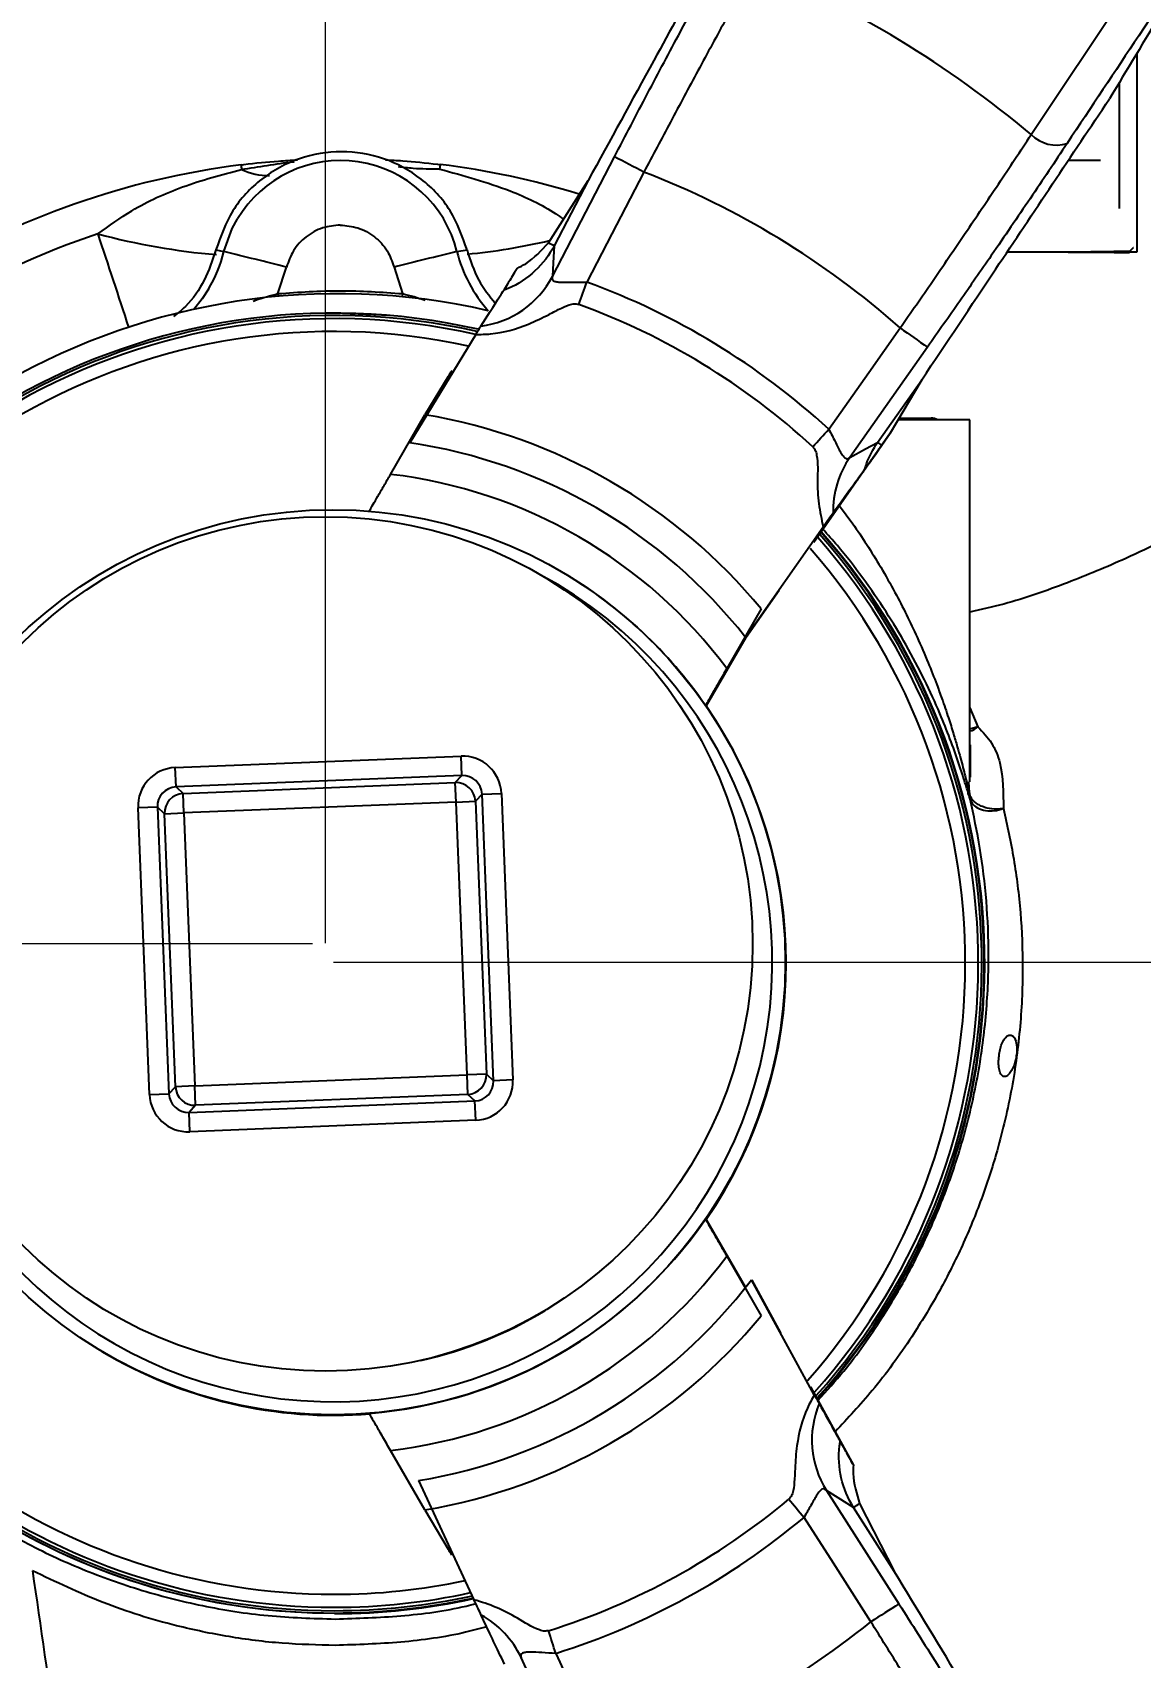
# Model space of a CAD drawing. Header units: millimetres. Extents: x 2312 to 3992, y 755 to 1943.
# Drawn here: x 2879 to 2964.6, y 1060.3 to 1185.8 of the extents above; entities that cross this region are included whole.
import ezdxf

# ---------------------------------------------------------------- set-up
doc = ezdxf.new("R2010")
doc.units = ezdxf.units.MM
doc.layers.add('AM_5', color=3, linetype='Continuous', lineweight=25)
doc.layers.add('标注', color=3, linetype='Continuous', lineweight=13)
doc.styles.add('SLDTEXTSTYLE1', font='txt.shx', dxfattribs={"width": 0.7, "bigfont": 'gbcbig.shx'})
doc.styles.get("Standard").update_dxf_attribs({"font": 'arial.ttf'})
doc.dimstyles.new('AM_ISO', dxfattribs={"dimtxt": 3.5, "dimasz": 3.5, "dimexe": 1, "dimexo": 1, "dimgap": 1.5, "dimtad": 1, "dimdsep": 46, "dimtxsty": 'Standard', "dimcen": 0, "dimclrd": 256, "dimclre": 256, "dimclrt": 2, "dimadec": 0, "dimazin": 2, "dimtp": 0.1, "dimtm": 0.1, "dimtfac": 0.71, "dimtdec": 3, "dimtmove": 0, "dimatfit": 3, "dimfxl": 0, "dimlwd": -1, "dimlwe": -1, "dimarcsym": 0})
doc.dimstyles.new('SLDDIMSTYLE12$0', dxfattribs={"dimtxt": 12, "dimasz": 10, "dimexe": 0, "dimexo": 0.0625, "dimgap": 0.875, "dimtad": 1, "dimdec": 1, "dimlfac": 1.8, "dimrnd": 1e-09, "dimzin": 12, "dimdsep": 46, "dimtxsty": 'SLDTEXTSTYLE1', "dimcen": 0.09, "dimdle": 8.16, "dimclrd": 3, "dimclre": 3, "dimadec": 0, "dimazin": 3, "dimtfac": 1, "dimtdec": 1, "dimtofl": 0, "dimtmove": 0, "dimatfit": 3, "dimfxl": 0, "dimfrac": 2, "dimtolj": 1, "dimlwd": 5, "dimlwe": 5, "dimarcsym": 0})

# ---------------------------------------------------------------- blocks, each defined once
blk = doc.blocks.new('*D33')
at = {"layer": 'Defpoints', "color": 0, "transparency": 16777216}
for p in [(2795.57, 1275.79), (2795.57, 1140.08), (2901.6, 1115.37)]:
    blk.add_point(p, dxfattribs=at)
at = {"layer": '标注', "color": 3, "linetype": 'Continuous', "lineweight": 5, "transparency": 16777216}
for p, q in [((2795.57, 1140.14), (2795.57, 1275.79)), ((2891.6, 1275.79), (2805.57, 1275.79))]:
    blk.add_line(p, q, dxfattribs=at)
at = {"layer": '标注', "color": 3, "lineweight": 5, "transparency": 16777216}
blk.add_line((2901.6, 1115.43), (2901.6, 1275.79), dxfattribs=at)
at = {"layer": '标注', "color": 3, "transparency": 16777216}
for points in [[(2805.57, 1277.46), (2805.57, 1274.12), (2795.57, 1275.79)], [(2891.6, 1277.46), (2891.6, 1274.12), (2901.6, 1275.79)]]:
    blk.add_solid(points, dxfattribs=at)
at = {"layer": '标注', "color": 0, "transparency": 16777216, "insert": (2848.58, 1281.67), "char_height": 10, "attachment_point": 5, "style": 'SLDTEXTSTYLE1'}
blk.add_mtext('\\A1;106', dxfattribs=at)
blk = doc.blocks.new('*D35')
at = {"layer": 'Defpoints', "color": 0, "transparency": 16777216}
for p in [(3052.47, 1275.09), (3052.47, 1186.87), (2901.6, 1116.78)]:
    blk.add_point(p, dxfattribs=at)
at = {"layer": '标注', "color": 3, "lineweight": 5, "transparency": 16777216}
blk.add_line((2901.6, 1116.84), (2901.6, 1275.09), dxfattribs=at)
at = {"layer": '标注', "color": 3, "linetype": 'Continuous', "lineweight": 5, "transparency": 16777216}
for p, q in [((2911.6, 1275.09), (3042.47, 1275.09)), ((3052.47, 1186.94), (3052.47, 1275.09))]:
    blk.add_line(p, q, dxfattribs=at)
at = {"layer": '标注', "color": 3, "transparency": 16777216}
for points in [[(2911.6, 1276.76), (2911.6, 1273.42), (2901.6, 1275.09)], [(3042.47, 1276.76), (3042.47, 1273.42), (3052.47, 1275.09)]]:
    blk.add_solid(points, dxfattribs=at)
at = {"layer": '标注', "color": 0, "transparency": 16777216, "insert": (2977.03, 1280.97), "char_height": 10, "attachment_point": 5, "style": 'SLDTEXTSTYLE1'}
blk.add_mtext('\\A1;150', dxfattribs=at)
blk = doc.blocks.new('*D27')
at = {"layer": 'AM_5', "color": 3, "lineweight": 5, "transparency": 16777216}
blk.add_line((3170.54, 1228.06), (3197.46, 1228.06), dxfattribs=at)
at = {"layer": 'AM_5', "color": 3, "linetype": 'Continuous', "lineweight": 5, "transparency": 16777216}
for p, q in [((3197.46, 1218.06), (3197.46, 1123.96)), ((2902.23, 1113.96), (3197.46, 1113.96))]:
    blk.add_line(p, q, dxfattribs=at)
at = {"layer": 'AM_5', "color": 3, "transparency": 16777216}
for points in [[(3195.8, 1218.06), (3199.13, 1218.06), (3197.46, 1228.06)], [(3195.8, 1123.96), (3199.13, 1123.96), (3197.46, 1113.96)]]:
    blk.add_solid(points, dxfattribs=at)
at = {"layer": 'Defpoints', "color": 0, "transparency": 16777216}
for p in [(3170.48, 1228.06), (2902.17, 1113.96), (3197.46, 1113.96)]:
    blk.add_point(p, dxfattribs=at)
at = {"layer": 'AM_5', "color": 0, "transparency": 16777216, "insert": (3190.59, 1171.01), "char_height": 12, "attachment_point": 5, "rotation": 90, "style": 'SLDTEXTSTYLE1'}
blk.add_mtext('\\A1;115', dxfattribs=at)
blk = doc.blocks.new('*D39')
at = {"layer": 'Defpoints', "color": 0, "transparency": 16777216}
for p in [(2901.6, 1115.37), (2752.33, 876.04), (2902.35, 876.04)]:
    blk.add_point(p, dxfattribs=at)
at = {"layer": '标注', "linetype": 'ByBlock', "transparency": 16777216}
for p, q in [((2900.6, 1115.37), (2751.33, 1115.37)), ((2752.33, 1111.87), (2752.33, 879.54)), ((2901.35, 876.04), (2751.33, 876.04))]:
    blk.add_line(p, q, dxfattribs=at)
at = {"layer": '标注', "transparency": 16777216}
for points in [[(2751.75, 1111.87), (2752.92, 1111.87), (2752.33, 1115.37)], [(2751.75, 879.54), (2752.92, 879.54), (2752.33, 876.04)]]:
    blk.add_solid(points, dxfattribs=at)
at = {"layer": '标注', "color": 2, "transparency": 16777216, "insert": (2741.69, 982.48), "char_height": 8, "attachment_point": 5, "rotation": 90}
blk.add_mtext('\\A1;{\\fSimSun|b0|i0|c134|p2;\\H2.28571x;245}', dxfattribs=at)

msp = doc.modelspace()

# ---------------------------------------------------------------- linework, layer by layer
at = {"color": 7, "linetype": 'Continuous', "lineweight": 25}
for p, q in [((2956.124, 1177.891), (2968.662, 1196.708)), ((2964.293, 1184.176), (2964.293, 1168.807)), ((2962.95, 1172.169), (2962.95, 1181.947)), ((2919.134, 1166.925), (2923.929, 1176.17)), ((2959.003, 1175.915), (2961.472, 1175.916)), ((2918.824, 1169.534), (2921.893, 1174.345)), ((2921.893, 1174.345), (2919.276, 1169.3)), ((2893.133, 1168.977), (2893.757, 1168.849)), ((2911.759, 1168.849), (2912.541, 1168.977)), ((2958.709, 1168.801), (2958.713, 1168.801)), ((2963.705, 1168.75), (2963.705, 1168.866)), ((2897.93, 1165.602), (2898.591, 1167.651)), ((2906.894, 1167.651), (2907.555, 1165.603)), ((2897.93, 1165.602), (2897.95, 1165.386)), ((2907.555, 1165.603), (2907.532, 1165.357)), ((2913.205, 1162.447), (2908.118, 1154.081)), ((2948.107, 1161.468), (2942.106, 1152.957)), ((2911.087, 1159.201), (2909.284, 1156.247)), ((2944.256, 1154.111), (2947.662, 1158.942)), ((2947.662, 1158.942), (2945.234, 1154.821)), ((2906.626, 1151.644), (2909.284, 1156.247)), ((2945.234, 1154.821), (2939.316, 1146.373)), ((2944.577, 1153.886), (2945.234, 1154.821)), ((2945.931, 1155.983), (2948.403, 1155.983)), ((2951.367, 1127.887), (2951.367, 1155.842)), ((2941.313, 1149.223), (2942.338, 1147.833)), ((2934.056, 1139.049), (2940.052, 1147.583)), ((2920.091, 1143.97), (2920.084, 1143.974)), ((2936.643, 1142.668), (2934.087, 1139.03)), ((2936.684, 1142.643), (2936.643, 1142.668)), ((2935.264, 1141.247), (2932.607, 1136.644)), ((2934.075, 1139.037), (2931.015, 1133.761)), ((2934.087, 1139.03), (2934.056, 1139.049)), ((2931.015, 1133.761), (2930.951, 1133.799)), ((2951.367, 1133.605), (2952.008, 1132.13)), ((2952.008, 1132.13), (2951.367, 1131.955)), ((2889.993, 1128.995), (2912.075, 1129.88)), ((2912.135, 1128.383), (2912.075, 1129.88)), ((2951.394, 1130.755), (2951.399, 1128.25)), ((2890.053, 1127.498), (2889.993, 1128.995)), ((2912.135, 1128.383), (2890.053, 1127.498)), ((2911.629, 1127.834), (2912.135, 1128.383)), ((2890.053, 1127.498), (2890.602, 1126.992)), ((2890.602, 1126.992), (2911.629, 1127.834)), ((2911.689, 1126.336), (2911.629, 1127.834)), ((2951.344, 1127.059), (2951.292, 1127.887)), ((2888.616, 1125.94), (2887.118, 1125.88)), ((2888.005, 1103.739), (2887.118, 1125.88)), ((2889.164, 1125.434), (2888.616, 1125.94)), ((2888.616, 1125.94), (2889.503, 1103.799)), ((2890.662, 1125.494), (2890.602, 1126.992)), ((2911.689, 1126.336), (2890.662, 1125.494)), ((2911.689, 1126.336), (2913.187, 1126.396)), ((2912.534, 1105.25), (2911.689, 1126.336)), ((2913.693, 1126.945), (2913.187, 1126.396)), ((2913.187, 1126.396), (2914.032, 1105.31)), ((2913.693, 1126.945), (2915.191, 1127.005)), ((2914.58, 1104.805), (2913.693, 1126.945)), ((2915.191, 1127.005), (2916.078, 1104.865)), ((2951.403, 1126.557), (2951.344, 1127.059)), ((2889.164, 1125.434), (2890.662, 1125.494)), ((2890.009, 1104.348), (2889.164, 1125.434)), ((2890.662, 1125.494), (2891.507, 1104.408)), ((2953.443, 1125.688), (2953.976, 1125.827)), ((2953.976, 1125.827), (2953.448, 1125.78)), ((2891.507, 1104.408), (2912.534, 1105.25)), ((2914.032, 1105.31), (2912.534, 1105.25)), ((2912.594, 1103.753), (2912.534, 1105.25)), ((2914.032, 1105.31), (2914.58, 1104.805)), ((2916.078, 1104.865), (2914.58, 1104.805)), ((2888.005, 1103.739), (2889.503, 1103.799)), ((2889.503, 1103.799), (2890.009, 1104.348)), ((2891.507, 1104.408), (2890.009, 1104.348)), ((2891.567, 1102.91), (2891.507, 1104.408)), ((2912.594, 1103.753), (2891.567, 1102.91)), ((2913.143, 1103.247), (2912.594, 1103.753)), ((2891.061, 1102.362), (2913.143, 1103.247)), ((2891.567, 1102.91), (2891.061, 1102.362)), ((2891.121, 1100.864), (2891.061, 1102.362)), ((2913.203, 1101.749), (2913.143, 1103.247)), ((2913.203, 1101.749), (2891.121, 1100.864)), ((2931.015, 1094.077), (2930.951, 1094.114)), ((2931.015, 1094.077), (2934.012, 1088.896)), ((2932.607, 1091.258), (2935.264, 1086.655)), ((2939.364, 1080.542), (2934.499, 1089.428)), ((2934.499, 1089.428), (2934.53, 1089.409)), ((2934.53, 1089.409), (2936.765, 1085.327)), ((2936.765, 1085.327), (2936.806, 1085.302)), ((2884.253, 1083.947), (2884.323, 1083.905)), ((2939.081, 1081.158), (2942.381, 1075.118)), ((2909.284, 1071.655), (2906.626, 1076.258)), ((2908.794, 1073.926), (2913.067, 1064.724)), ((2940.293, 1073.168), (2945.902, 1064.393)), ((2942.866, 1072.153), (2945.572, 1066.872)), ((2909.284, 1071.655), (2911.087, 1068.614)), ((2945.572, 1066.872), (2942.387, 1071.856)), ((2921.081, 1050.805), (2916.711, 1060.257))]:
    msp.add_line(p, q, dxfattribs=at)
at = {"color": 7, "linetype": 'Continuous', "lineweight": 25, "flags": 128}
for points in [[(2926.201, 1174.992), (2923.733, 1170.232), (2921.793, 1166.492)], [(2893.757, 1168.849), (2894.398, 1170.627), (2894.795, 1171.367)], [(2919.276, 1169.3), (2919.197, 1167.97), (2919.134, 1166.925)], [(2964.293, 1168.807), (2962.96, 1168.807), (2961.619, 1168.807), (2960.273, 1168.808), (2958.925, 1168.808), (2957.576, 1168.808), (2956.231, 1168.807), (2954.891, 1168.807), (2954.246, 1168.807)], [(2964.013, 1169.152), (2963.994, 1169.128), (2963.705, 1168.866)], [(2892.556, 1165.939), (2892.078, 1165.207), (2891.422, 1164.379)], [(2902.289, 1164.13), (2906.55, 1163.949), (2906.864, 1163.921)], [(2940.483, 1155.128), (2943.573, 1159.51), (2946.001, 1162.953)], [(2942.106, 1152.957), (2943.31, 1153.604), (2944.256, 1154.111)], [(2942.387, 1071.856), (2941.215, 1072.59), (2940.293, 1073.168)], [(2937.395, 1072.488), (2937.54, 1072.315), (2937.685, 1072.141), (2937.832, 1071.966), (2937.98, 1071.79), (2938.128, 1071.614), (2938.276, 1071.437), (2938.425, 1071.259), (2938.574, 1071.082)], [(2943.73, 1063.014), (2940.843, 1067.532), (2938.574, 1071.082)], [(2919.387, 1060.578), (2921.637, 1055.711), (2923.405, 1051.887)]]:
    msp.add_lwpolyline(points, dxfattribs=at)
at = {"color": 7, "linetype": 'Continuous', "lineweight": 25}
for centre, radius in [((2902.169, 1113.96), 34.954), ((2901.598, 1115.372), 33)]:
    msp.add_circle(centre, radius, dxfattribs=at)
for centre, radius, start, end in [((2902.629, 1113.951), 83.367, 50.08313, 67.31409), ((2958.071, 1179.82), 2.74, 224.7263, 287.60812), ((1398.712, -1769.812), 3317.393, 62.583936, 62.62814), ((2902.878, 1113.537), 62.5, 97.17184, 121.5038), ((2902.758, 1166.609), 9.276, 13.97557, 149.13878), ((2906.253, 1176.646), 11.232, 185.61173, 187.3944), ((2897.178, 1179.36), 4.643, 243.62069, 271.09209), ((2920.139, 1174.082), 9.786, 171.2253, 173.27778), ((2902.878, 1113.538), 62.499, 72.95887, 83.02516), ((2902.641, 1113.943), 65.437, 48.50024, 68.89711), ((2902.869, 1113.543), 59.731, 108.389, 121.50379), ((2897.379, 1219.445), 51.001, 254.82118, 265.26823), ((632.11, 421.162), 2373.23, 18.215365, 18.398835), ((2883.35, 1171.439), 10.724, 329.14603, 346.02424), ((2597.881, -35.64), 1240.297, 75.968803, 76.198895), ((3034.008, 661.872), 521.508, 103.55713, 104.10762), ((2922.166, 1171.439), 10.724, 193.97543, 221.86623), ((2908.18, 1214.75), 46.304, 275.39855, 283.40321), ((3059.986, 1441.722), 306.615, 242.58793, 242.68305), ((2912.652, 1170.365), 7.338, 277.49157, 332.04421), ((1058.289, 1845.647), 1983.406, 339.922721, 339.975705), ((2902.641, 1113.943), 55.93, 47.42195, 69.97551), ((2902.585, 1113.712), 51.882, 77.08715, 162.07507), ((2902.285, 1113.891), 50.2, 77.22199, 161.74758), ((2902.285, 1113.891), 50.02, 77.24621, 162.01837), ((2902.269, 1113.901), 49.763, 77.30576, 161.72655), ((2902.64, 1113.944), 54.096, 47.42195, 69.97551), ((2902.264, 1113.904), 48.766, 77.69329, 161.45512), ((4486.458, 3345.873), 2671.732, 234.789897, 234.845163), ((2902.185, 1113.951), 42.887, 39.52797, 80.47204), ((1474.416, 2502.186), 1990.959, 317.369644, 317.422436), ((2946.359, 359.916), 795.942, 89.639556, 90.035537), ((2948.403, 1154.983), 1, 60.53307, 90), ((2902.185, 1113.951), 40.566, 38.21908, 81.59012), ((2836.262, 1000.161), 188.052, 54.83139, 54.95085), ((2948.122, 1148.798), 7.313, 145.34206, 181.22487), ((2902.185, 1113.951), 37.954, 36.72063, 83.27938), ((2902.268, 1113.901), 49.763, 318.2127, 41.34638), ((2902.284, 1113.892), 50.02, 318.09952, 41.44537), ((2902.284, 1113.892), 50.2, 317.95983, 41.47557), ((2902.289, 1113.889), 50.2, 317.95634, 41.48208), ((2902.289, 1113.889), 50.241, 317.98583, 41.52012), ((2902.263, 1113.904), 48.766, 318.57938, 41.03573), ((2902.166, 1113.962), 33.954, 180.00028, 61.82983), ((2902.175, 1113.957), 34.954, 34.58735, 59.16637), ((2902.238, 1113.919), 34.954, 325.41243, 34.58723), ((2911.687, 1126.334), 1.501, 2.37679, 92.21341), ((2890.664, 1125.492), 1.501, 92.37679, 182.21341), ((2912.532, 1105.253), 1.501, 272.37679, 2.21341), ((2891.509, 1104.41), 1.501, 182.37679, 272.21341), ((2902.284, 1113.891), 50.199, 197.48533, 270.00018), ((2902.284, 1113.891), 50.02, 197.61353, 270.00018), ((2902.268, 1113.9), 49.762, 197.72653, 270.00018), ((2902.263, 1113.903), 48.765, 198.13174, 270.00018), ((2902.175, 1113.957), 34.954, 274.58775, 325.41258), ((2902.184, 1113.951), 37.954, 276.72102, 323.27931), ((2902.184, 1113.951), 40.567, 279.37669, 322.80549), ((2902.165, 1113.962), 31.5, 282.46702, 301.38033), ((2902.184, 1113.951), 42.888, 279.52833, 320.472), ((2902.238, 1113.918), 34.954, 239.16639, 274.58771), ((2946.52, 1077.058), 7.342, 157.47747, 211.996), ((2902.64, 1113.943), 54.097, 287.42223, 309.97557), ((2929.859, 1092.585), 24.221, 301.14858, 302.48147), ((2902.289, 1113.888), 50.199, 239.16639, 270.00018), ((2902.64, 1113.943), 55.931, 287.42223, 309.97557), ((2902.263, 1113.904), 48.765, 270.00017, 281.97499), ((2902.268, 1113.9), 49.763, 270.00017, 282.23455), ((2902.284, 1113.891), 50.02, 270.00017, 282.36304), ((2902.284, 1113.891), 50.2, 270.00017, 282.33486), ((2902.289, 1113.888), 50.2, 270.00017, 282.33124), ((2902.289, 1113.888), 50.241, 270.00017, 282.34169), ((3065.851, 873.114), 225.777, 122.09138, 122.74415), ((2910.108, 1057.136), 7.304, 25.2993, 61.21406), ((123.909, 183.369), 2929.879, 17.421619, 17.457502), ((2902.64, 1113.943), 65.438, 288.50052, 308.89718)]:
    msp.add_arc(centre, radius, start, end, dxfattribs=at)
for centre, major_axis, ratio, start_param, end_param in [((2959.019, 1167.758), (30, -0.181), 0.0344303, 1.4141685, 1.7308833), ((2912.192, 1126.881), (-2.037, -2.207), 0.9987828, 2.3568035, 3.9263818), ((2890.117, 1125.996), (2.207, -2.037), 0.9987828, 2.3568035, 3.9263818), ((2912.192, 1126.881), (1.021, 1.106), 0.9963586, 5.4983961, 7.0679745), ((2890.117, 1125.996), (1.106, -1.021), 0.9963586, 2.3568035, 3.9263818), ((2913.079, 1104.748), (1.106, -1.021), 0.9963586, 5.4983961, 7.0679745), ((2913.079, 1104.748), (-2.207, 2.037), 0.9987828, 2.3568035, 3.9263818), ((2891.004, 1103.863), (2.037, 2.207), 0.9987828, 2.3568035, 3.9263818), ((2891.004, 1103.863), (1.021, 1.106), 0.9963586, 2.3568035, 3.9263818)]:
    msp.add_ellipse(centre, major_axis=major_axis, ratio=ratio, start_param=start_param, end_param=end_param, dxfattribs=at)
for points, knots in [([(3054.141, 1110.538), (3054.16, 1111.788), (3054.214, 1115.346), (3054.058, 1121.211), (3053.573, 1128.116), (3052.77, 1134.992), (3051.655, 1141.824), (3050.229, 1148.598), (3048.496, 1155.3), (3046.458, 1161.916), (3044.121, 1168.432), (3041.489, 1174.835), (3038.567, 1181.11), (3035.362, 1187.246), (3031.88, 1193.23), (3028.129, 1199.048), (3024.117, 1204.689), (3019.851, 1210.141), (3015.341, 1215.392), (3010.595, 1220.433), (3005.625, 1225.251), (3000.44, 1229.838), (2995.051, 1234.183), (2989.47, 1238.278), (2983.707, 1242.114), (2977.775, 1245.683), (2971.687, 1248.977), (2965.455, 1251.99), (2959.091, 1254.716), (2952.61, 1257.149), (2946.025, 1259.283), (2939.349, 1261.114), (2932.596, 1262.639), (2925.781, 1263.854), (2918.918, 1264.757), (2912.021, 1265.346), (2905.103, 1265.619), (2898.181, 1265.577), (2891.268, 1265.218), (2884.378, 1264.545), (2877.526, 1263.558), (2870.726, 1262.259), (2863.993, 1260.651), (2857.34, 1258.738), (2850.782, 1256.523), (2844.331, 1254.011), (2838.002, 1251.207), (2831.807, 1248.117), (2825.759, 1244.748), (2819.872, 1241.106), (2814.157, 1237.2), (2808.626, 1233.037), (2803.291, 1228.626), (2798.163, 1223.976), (2793.252, 1219.096), (2788.569, 1213.998), (2784.124, 1208.691), (2779.925, 1203.187), (2775.982, 1197.497), (2772.303, 1191.634), (2768.895, 1185.608), (2765.765, 1179.433), (2762.921, 1173.122), (2760.368, 1166.687), (2758.111, 1160.143), (2756.154, 1153.503), (2754.503, 1146.78), (2753.161, 1139.989), (2752.13, 1133.143), (2751.412, 1126.258), (2751.009, 1119.347), (2750.922, 1112.425), (2751.151, 1105.506), (2751.695, 1098.605), (2752.554, 1091.736), (2753.726, 1084.913), (2755.207, 1078.151), (2756.995, 1071.464), (2759.087, 1064.865), (2761.478, 1058.368), (2764.163, 1051.987), (2767.136, 1045.736), (2770.391, 1039.626), (2773.922, 1033.672), (2777.721, 1027.885), (2781.78, 1022.277), (2786.09, 1016.86), (2790.643, 1011.646), (2795.43, 1006.645), (2800.44, 1001.867), (2805.662, 997.323), (2811.086, 993.022), (2816.702, 988.973), (2822.495, 985.185), (2828.456, 981.665), (2834.571, 978.421), (2840.828, 975.459), (2847.214, 972.785), (2853.715, 970.406), (2860.317, 968.326), (2867.008, 966.55), (2873.773, 965.08), (2880.598, 963.921), (2887.468, 963.075), (2894.37, 962.543), (2901.29, 962.326), (2908.211, 962.426), (2915.122, 962.841), (2922.005, 963.571), (2928.849, 964.614), (2935.638, 965.969), (2942.358, 967.632), (2948.994, 969.6), (2955.535, 971.869), (2961.965, 974.434), (2968.271, 977.289), (2974.44, 980.43), (2980.459, 983.849), (2986.317, 987.538), (2991.999, 991.492), (2997.496, 995.7), (3002.795, 1000.155), (3007.884, 1004.847), (3012.755, 1009.767), (3017.396, 1014.903), (3021.797, 1020.246), (3025.951, 1025.785), (3029.847, 1031.507), (3033.478, 1037.4), (3036.836, 1043.454), (3039.915, 1049.654), (3042.707, 1055.989), (3045.208, 1062.444), (3047.411, 1069.007), (3049.312, 1075.663), (3050.908, 1082.399), (3052.195, 1089.201), (3053.17, 1096.055), (3053.818, 1102.825), (3054.069, 1107.659), (3054.132, 1110.191), (3054.141, 1110.538)], [0, 0, 0, 0, 0.00394, 0.0112049, 0.0184702, 0.0257355, 0.0330008, 0.0402662, 0.0475315, 0.0547968, 0.0620622, 0.0693275, 0.0765928, 0.0838581, 0.0911235, 0.0983888, 0.1056541, 0.1129194, 0.1201848, 0.1274501, 0.1347154, 0.1419807, 0.1492461, 0.1565114, 0.1637767, 0.171042, 0.1783074, 0.1855727, 0.192838, 0.2001033, 0.2073687, 0.214634, 0.2218993, 0.2291646, 0.2364299, 0.2436953, 0.2509606, 0.2582259, 0.2654913, 0.2727566, 0.2800219, 0.2872872, 0.2945526, 0.3018179, 0.3090832, 0.3163485, 0.3236139, 0.3308792, 0.3381445, 0.3454098, 0.3526752, 0.3599405, 0.3672058, 0.3744712, 0.3817365, 0.3890018, 0.3962671, 0.4035325, 0.4107978, 0.4180631, 0.4253284, 0.4325938, 0.4398591, 0.4471244, 0.4543898, 0.4616551, 0.4689204, 0.4761857, 0.4834511, 0.4907164, 0.4979817, 0.5052471, 0.5125124, 0.5197777, 0.527043, 0.5343084, 0.5415737, 0.548839, 0.5561043, 0.5633697, 0.570635, 0.5779003, 0.5851657, 0.592431, 0.5996963, 0.6069616, 0.614227, 0.6214923, 0.6287576, 0.6360229, 0.6432883, 0.6505536, 0.6578189, 0.6650842, 0.6723496, 0.6796149, 0.6868802, 0.6941455, 0.7014109, 0.7086762, 0.7159415, 0.7232068, 0.7304721, 0.7377375, 0.7450028, 0.7522681, 0.7595334, 0.7667988, 0.7740641, 0.7813294, 0.7885948, 0.7958601, 0.8031254, 0.8103907, 0.8176561, 0.8249214, 0.8321867, 0.839452, 0.8467174, 0.8539827, 0.861248, 0.8685133, 0.8757787, 0.883044, 0.8903093, 0.8975747, 0.90484, 0.9121053, 0.9193706, 0.926636, 0.9339013, 0.9411666, 0.948432, 0.9556973, 0.9629626, 0.9702279, 0.9774933, 0.9847586, 0.9920239, 0.9989071, 1, 1, 1, 1]), ([(2770.446, 1135.05), (2770.467, 1135.199), (2770.78, 1137.495), (2771.679, 1141.894), (2773.162, 1148.224), (2774.986, 1154.468), (2777.101, 1160.617), (2779.515, 1166.657), (2782.219, 1172.572), (2785.207, 1178.349), (2788.472, 1183.974), (2792.006, 1189.433), (2795.802, 1194.715), (2799.849, 1199.806), (2804.139, 1204.694), (2808.661, 1209.368), (2813.405, 1213.817), (2818.36, 1218.03), (2823.513, 1221.998), (2828.853, 1225.711), (2834.367, 1229.16), (2840.042, 1232.337), (2845.865, 1235.234), (2851.822, 1237.846), (2857.898, 1240.165), (2864.08, 1242.186), (2870.352, 1243.904), (2876.701, 1245.316), (2883.111, 1246.418), (2889.567, 1247.207), (2896.053, 1247.681), (2902.555, 1247.84), (2909.057, 1247.683), (2915.543, 1247.211), (2921.999, 1246.423), (2928.41, 1245.324), (2934.758, 1243.913), (2941.033, 1242.2), (2947.21, 1240.168), (2952.21, 1238.307), (2955.1, 1237.018), (2956.01, 1236.612)], [0, 0, 0, 0, 0.0018477, 0.0284935, 0.0551393, 0.0817852, 0.108431, 0.1350768, 0.1617227, 0.1883685, 0.2150143, 0.2416602, 0.268306, 0.2949518, 0.3215976, 0.3482435, 0.3748893, 0.4015351, 0.428181, 0.4548268, 0.4814726, 0.5081185, 0.5347643, 0.5614101, 0.588056, 0.6147018, 0.6413476, 0.6679935, 0.6946393, 0.7212852, 0.747931, 0.7745768, 0.8012227, 0.8278685, 0.8545144, 0.8811602, 0.9078061, 0.9344519, 0.9610978, 0.9877436, 1, 1, 1, 1]), ([(2934.582, 1197.54), (2932.045, 1192.9), (2927.819, 1185.171), (2923.585, 1177.435), (2921.893, 1174.345)], [0, 0, 0, 0, 0.60041569, 1, 1, 1, 1]), ([(2971.455, 1196.094), (2969.111, 1192.569), (2964.926, 1186.275), (2960.741, 1179.978), (2958.9, 1177.208)], [0, 0, 0, 0, 0.56, 1, 1, 1, 1]), ([(2971.374, 1195.932), (2969.658, 1193.084), (2966.594, 1187.997), (2963.523, 1182.899), (2962.172, 1180.655)], [0, 0, 0, 0, 0.5599981, 1, 1, 1, 1]), ([(2923.929, 1176.17), (2924.781, 1177.805), (2926.478, 1181.064), (2928.841, 1185.51), (2930.992, 1189.505), (2932.27, 1191.839), (2932.912, 1193.01)], [0, 0, 0, 0, 0.2815396, 0.5608619, 0.7796518, 1, 1, 1, 1]), ([(2934.782, 1190.868), (2934.046, 1189.539), (2932.601, 1186.928), (2930.404, 1182.884), (2928.273, 1178.913), (2926.883, 1176.281), (2926.201, 1174.992)], [0, 0, 0, 0, 0.2645653, 0.51943, 0.7645791, 1, 1, 1, 1]), ([(2947.662, 1158.942), (2949.569, 1161.797), (2954.406, 1169.04), (2959.242, 1176.273), (2962.172, 1180.655)], [0, 0, 0, 0, 0.3942257, 1, 1, 1, 1]), ([(2946.001, 1162.953), (2946.832, 1164.151), (2948.528, 1166.597), (2951.069, 1170.319), (2953.642, 1174.135), (2955.286, 1176.624), (2956.124, 1177.891)], [0, 0, 0, 0, 0.2354218, 0.4805713, 0.7354356, 1, 1, 1, 1]), ([(2958.9, 1177.208), (2957.954, 1175.792), (2956.069, 1172.97), (2953.262, 1168.863), (2950.604, 1165.021), (2948.941, 1162.655), (2948.107, 1161.468)], [0, 0, 0, 0, 0.2800318, 0.5584059, 0.7786039, 1, 1, 1, 1]), ([(2884.026, 1170.223), (2884.885, 1170.843), (2886.919, 1172.311), (2890.664, 1174.017), (2893.581, 1174.793), (2895.115, 1175.201)], [0, 0, 0, 0, 0.2573396, 0.6093592, 1, 1, 1, 1]), ([(2895.075, 1175.548), (2895.147, 1175.557), (2896.123, 1175.679), (2897.644, 1175.838), (2898.944, 1175.907), (2899.426, 1175.933)], [0, 0, 0, 0, 0.0474179, 0.6468307, 1, 1, 1, 1]), ([(2895.115, 1175.201), (2895.78, 1175.301), (2897.126, 1175.503), (2898.466, 1175.725), (2899.151, 1175.794), (2899.175, 1175.796)], [0, 0, 0, 0, 0.4848919, 0.9820016, 1, 1, 1, 1]), ([(2906.24, 1175.937), (2906.68, 1175.915), (2907.942, 1175.852), (2909.42, 1175.701), (2910.396, 1175.583), (2910.468, 1175.575)], [0, 0, 0, 0, 0.3319248, 0.9510247, 1, 1, 1, 1]), ([(2910.42, 1175.227), (2910.413, 1175.227), (2909.716, 1175.221), (2908.656, 1175.212), (2907.609, 1175.35), (2907.229, 1175.4)], [0, 0, 0, 0, 0.0065172, 0.6400464, 1, 1, 1, 1]), ([(2910.42, 1175.227), (2912.252, 1174.724), (2915.347, 1173.875), (2918.517, 1172.398), (2919.791, 1171.492), (2919.985, 1171.355)], [0, 0, 0, 0, 0.5516674, 0.9317754, 1, 1, 1, 1]), ([(2902.742, 1170.896), (2902.282, 1170.853), (2901.336, 1170.764), (2900.062, 1170.047), (2899.059, 1168.984), (2898.744, 1168.087), (2898.591, 1167.651)], [0, 0, 0, 0, 0.2429945, 0.5, 0.7570055, 1, 1, 1, 1]), ([(2902.742, 1170.896), (2903.202, 1170.853), (2904.149, 1170.764), (2905.423, 1170.047), (2906.426, 1168.984), (2906.741, 1168.087), (2906.894, 1167.651)], [0, 0, 0, 0, 0.2429945, 0.5, 0.7570055, 1, 1, 1, 1]), ([(2893.133, 1168.977), (2892.868, 1168.185), (2892.338, 1166.602), (2891.145, 1164.846), (2890.172, 1164.081), (2889.855, 1163.833)], [0, 0, 0, 0, 0.4029606, 0.8059212, 1, 1, 1, 1]), ([(2912.541, 1168.977), (2912.793, 1168.173), (2913.268, 1166.66), (2914.26, 1165.427), (2914.725, 1164.849)], [0, 0, 0, 0, 0.5313862, 1, 1, 1, 1]), ([(2919.276, 1169.3), (2919.276, 1169.3), (2918.895, 1168.577), (2917.874, 1167.248), (2916.364, 1166.255), (2915.482, 1165.908), (2915.368, 1165.863)], [0, 0, 0, 0, 0.00001, 0.4644705, 0.9305988, 1, 1, 1, 1]), ([(2916.403, 1167.547), (2916.629, 1167.664), (2917.579, 1168.157), (2918.285, 1168.938), (2918.824, 1169.534)], [0, 0, 0, 0, 0.2371992, 1, 1, 1, 1]), ([(2963.705, 1168.866), (2962.111, 1168.838), (2958.957, 1168.784), (2955.808, 1168.799), (2954.251, 1168.806)], [0, 0, 0, 0, 0.5053196, 1, 1, 1, 1]), ([(2916.403, 1167.547), (2916.339, 1167.442), (2916.05, 1166.969), (2915.616, 1166.262), (2915.449, 1165.994), (2915.368, 1165.863)], [0, 0, 0, 0, 0.1268564, 0.5743322, 1, 1, 1, 1]), ([(2919.134, 1166.925), (2919.118, 1166.856), (2919.087, 1166.723), (2919.207, 1166.586), (2919.451, 1166.508), (2919.924, 1166.467), (2920.716, 1166.491), (2921.43, 1166.492), (2921.793, 1166.492)], [0, 0, 0, 0, 0.1251651, 0.2440023, 0.362149, 0.4834229, 0.7377951, 1, 1, 1, 1]), ([(2896.006, 1165.02), (2896.069, 1165.045), (2896.676, 1165.279), (2897.338, 1165.45), (2897.93, 1165.602)], [0, 0, 0, 0, 0.1049176, 1, 1, 1, 1]), ([(2907.555, 1165.603), (2908.149, 1165.451), (2908.747, 1165.299), (2909.297, 1165.09), (2909.301, 1165.089)], [0, 0, 0, 0, 0.9926926, 1, 1, 1, 1]), ([(2913.205, 1162.447), (2913.591, 1162.454), (2914.981, 1162.476), (2916.919, 1163.034), (2918.671, 1163.889), (2919.76, 1164.469), (2920.456, 1164.776), (2920.928, 1164.833), (2921.099, 1164.787), (2921.164, 1164.769)], [0, 0, 0, 0, 0.13772, 0.4960856, 0.7059806, 0.8342591, 0.9369967, 0.9760494, 1, 1, 1, 1]), ([(2913.609, 1163.09), (2914.086, 1163.841), (2914.644, 1164.719), (2915.276, 1165.719), (2915.368, 1165.863)], [0, 0, 0, 0, 0.8556334, 1, 1, 1, 1]), ([(2913.205, 1162.447), (2913.323, 1162.637), (2913.473, 1162.876), (2913.585, 1163.052), (2913.609, 1163.09)], [0, 0, 0, 0, 0.7895012, 1, 1, 1, 1]), ([(2988.97, 1163.324), (2988.946, 1163.119), (2988.894, 1162.668), (2988.052, 1161.544), (2986.622, 1160.054), (2984.55, 1158.222), (2981.78, 1156.031), (2978.318, 1153.545), (2974.058, 1150.774), (2969.096, 1147.895), (2963.941, 1145.309), (2958.849, 1143.198), (2954.756, 1141.758), (2952.245, 1141.191), (2951.367, 1140.992)], [0, 0, 0, 0, 0.0624345, 0.136717, 0.2127937, 0.2946683, 0.3783473, 0.4726737, 0.5691795, 0.6746854, 0.7833523, 0.8654334, 0.952926, 1, 1, 1, 1]), ([(2911.349, 1159.648), (2911.3, 1159.565), (2911.204, 1159.398), (2911.117, 1159.251), (2911.096, 1159.215), (2911.087, 1159.201)], [0, 0, 0, 0, 0.37601919, 0.75293886, 1, 1, 1, 1]), ([(2940.483, 1155.128), (2940.65, 1154.806), (2940.978, 1154.172), (2941.323, 1153.456), (2941.581, 1153.053), (2941.764, 1152.87), (2941.945, 1152.823), (2942.051, 1152.912), (2942.106, 1152.957)], [0, 0, 0, 0, 0.2616178, 0.5161546, 0.6376198, 0.7555299, 0.8740541, 1, 1, 1, 1]), ([(2939.241, 1153.778), (2939.304, 1153.704), (2939.462, 1153.518), (2939.671, 1152.635), (2939.583, 1151.239), (2939.658, 1149.371), (2939.921, 1148.178), (2940.052, 1147.583)], [0, 0, 0, 0, 0.0455975, 0.1148628, 0.420114, 0.7104691, 1, 1, 1, 1]), ([(2943.251, 1152.009), (2943.299, 1152.162), (2943.534, 1152.905), (2943.904, 1153.604), (2944.256, 1154.111), (2944.256, 1154.111)], [0, 0, 0, 0, 0.205396, 0.9999773, 1, 1, 1, 1]), ([(2943.251, 1152.009), (2943.311, 1152.093), (2943.431, 1152.26), (2943.774, 1152.746), (2944.168, 1153.305), (2944.448, 1153.702), (2944.577, 1153.886)], [0, 0, 0, 0, 0.2579529, 0.5155625, 0.7761847, 1, 1, 1, 1]), ([(2904.971, 1148.799), (2904.988, 1148.826), (2905.022, 1148.88), (2905.271, 1149.305), (2905.641, 1149.942), (2906.111, 1150.753), (2906.458, 1151.353), (2906.626, 1151.644)], [0, 0, 0, 0, 0.190511, 0.3807243, 0.5789225, 0.7952783, 1, 1, 1, 1]), ([(2943.251, 1152.009), (2942.86, 1151.468), (2942.079, 1150.386), (2941.334, 1149.361), (2940.921, 1148.794), (2940.81, 1148.642)], [0, 0, 0, 0, 0.42207039, 0.84506909, 1, 1, 1, 1]), ([(2940.81, 1148.642), (2940.711, 1148.504), (2940.51, 1148.226), (2940.206, 1147.798), (2940.052, 1147.583)], [0, 0, 0, 0, 0.4945129, 1, 1, 1, 1]), ([(2951.403, 1126.557), (2951.368, 1126.661), (2951.315, 1126.824), (2951.185, 1127.252), (2950.959, 1127.994), (2950.534, 1129.331), (2949.861, 1131.216), (2948.997, 1133.373), (2947.892, 1135.794), (2946.505, 1138.426), (2944.917, 1141.06), (2943.137, 1143.636), (2941.491, 1145.779), (2940.408, 1146.983), (2940.034, 1147.398)], [0, 0, 0, 0, 0.0405955, 0.06350625, 0.08859637, 0.17692219, 0.26456111, 0.35240572, 0.46837223, 0.58660697, 0.70168372, 0.82065439, 0.93822535, 1, 1, 1, 1]), ([(2942.338, 1147.833), (2942.697, 1147.304), (2943.447, 1146.2), (2944.534, 1144.428), (2945.564, 1142.605), (2946.495, 1140.799), (2947.357, 1138.98), (2948.132, 1137.187), (2948.755, 1135.606), (2949.272, 1134.187), (2949.706, 1132.916), (2950.098, 1131.669), (2950.405, 1130.633), (2950.648, 1129.763), (2950.848, 1129.012), (2951.011, 1128.376), (2951.154, 1127.803), (2951.274, 1127.315), (2951.322, 1127.139), (2951.344, 1127.059)], [0, 0, 0, 0, 0.0765984, 0.1599741, 0.2501912, 0.3304319, 0.4085786, 0.4987785, 0.5745455, 0.6236883, 0.6921999, 0.7487709, 0.796237, 0.8379203, 0.8738884, 0.9076587, 0.9368077, 0.9711203, 1, 1, 1, 1]), ([(2932.607, 1136.644), (2932.409, 1136.301), (2932.011, 1135.614), (2931.487, 1134.709), (2931.114, 1134.07), (2930.966, 1133.82), (2930.954, 1133.803), (2930.951, 1133.799)], [0, 0, 0, 0, 0.2409734, 0.4822257, 0.713676, 0.9238009, 1, 1, 1, 1]), ([(2951.367, 1131.812), (2951.384, 1131.815), (2951.601, 1131.85), (2951.813, 1131.996), (2952.008, 1132.13)], [0, 0, 0, 0, 0.0813139, 1, 1, 1, 1]), ([(2952.008, 1132.13), (2952.387, 1131.736), (2953.147, 1130.946), (2953.954, 1128.882), (2953.967, 1127.048), (2953.976, 1125.827)], [0, 0, 0, 0, 0.2501139, 0.5010858, 1, 1, 1, 1]), ([(2939.648, 1080.119), (2940.324, 1080.863), (2942.115, 1082.834), (2944.404, 1086.106), (2946.581, 1089.745), (2948.289, 1093.184), (2949.733, 1096.721), (2951.021, 1100.698), (2952.042, 1105.08), (2952.687, 1109.809), (2952.891, 1114.39), (2952.705, 1118.741), (2952.213, 1122.83), (2951.673, 1125.312), (2951.403, 1126.557)], [0, 0, 0, 0, 0.0564033, 0.1495072, 0.2197247, 0.2897143, 0.360566, 0.4310682, 0.523878, 0.6180003, 0.7143825, 0.8088835, 0.9041273, 1, 1, 1, 1]), ([(2953.448, 1125.78), (2953.196, 1125.798), (2952.813, 1125.823), (2952.335, 1125.981), (2952.009, 1126.141), (2951.728, 1126.346), (2951.449, 1126.643), (2951.384, 1126.898), (2951.344, 1127.059)], [0, 0, 0, 0, 0.2394596, 0.3629631, 0.5000022, 0.6202009, 0.7605404, 1, 1, 1, 1]), ([(2951.403, 1126.557), (2951.468, 1126.411), (2951.604, 1126.108), (2952.098, 1125.791), (2952.741, 1125.624), (2953.214, 1125.667), (2953.443, 1125.688)], [0, 0, 0, 0, 0.2417897, 0.5, 0.7582103, 1, 1, 1, 1]), ([(2953.976, 1125.827), (2954.261, 1124.543), (2954.825, 1122.001), (2955.333, 1117.832), (2955.524, 1113.42), (2955.31, 1108.77), (2954.639, 1103.949), (2953.575, 1099.482), (2952.237, 1095.443), (2950.744, 1091.859), (2948.972, 1088.366), (2946.709, 1084.653), (2944.079, 1081.011), (2941.948, 1078.729), (2940.976, 1077.689)], [0, 0, 0, 0, 0.0938333, 0.1857714, 0.2769794, 0.3705614, 0.4625287, 0.5541047, 0.6231809, 0.6920567, 0.7611624, 0.8309332, 0.9229323, 1, 1, 1, 1]), ([(2953.647, 1106.871), (2953.612, 1106.523), (2953.563, 1106.04), (2953.685, 1105.477), (2953.807, 1105.258), (2953.914, 1105.164), (2954.009, 1105.126), (2954.116, 1105.126), (2954.245, 1105.172), (2954.432, 1105.321), (2954.713, 1105.73), (2954.883, 1106.227), (2955.016, 1106.908), (2955.039, 1107.493), (2954.908, 1108.014), (2954.744, 1108.23), (2954.643, 1108.305), (2954.545, 1108.338), (2954.443, 1108.339), (2954.323, 1108.302), (2954.158, 1108.186), (2953.876, 1107.806), (2953.727, 1107.332), (2953.66, 1106.946), (2953.647, 1106.871)], [0, 0, 0, 0, 0.1394313, 0.1933664, 0.2204282, 0.233422, 0.2465313, 0.2580321, 0.2728461, 0.2973257, 0.3477453, 0.4615995, 0.5001638, 0.6264349, 0.7000412, 0.7218895, 0.7369384, 0.7487219, 0.7605435, 0.7744471, 0.7962801, 0.8402414, 0.9693107, 1, 1, 1, 1]), ([(2950.381, 989.03), (2950.038, 988.891), (2947.686, 987.939), (2943.216, 986.459), (2936.981, 984.614), (2930.655, 983.101), (2924.265, 981.89), (2917.824, 980.992), (2911.346, 980.409), (2904.848, 980.14), (2898.344, 980.188), (2891.851, 980.551), (2885.382, 981.229), (2878.955, 982.221), (2872.583, 983.523), (2866.282, 985.134), (2860.066, 987.049), (2853.951, 989.263), (2847.95, 991.772), (2842.079, 994.57), (2836.35, 997.649), (2830.778, 1001.003), (2825.375, 1004.624), (2820.155, 1008.502), (2815.129, 1012.63), (2810.309, 1016.997), (2805.707, 1021.593), (2801.334, 1026.407), (2797.2, 1031.428), (2793.315, 1036.643), (2789.687, 1042.042), (2786.326, 1047.61), (2783.24, 1053.335), (2780.435, 1059.202), (2777.919, 1065.2), (2775.696, 1071.312), (2773.775, 1077.525), (2772.151, 1083.824), (2770.857, 1090.196), (2770.023, 1095.241), (2769.729, 1098.169), (2769.651, 1098.94)], [0, 0, 0, 0, 0.0045508, 0.0311973, 0.0578437, 0.0844902, 0.1111367, 0.1377831, 0.1644296, 0.1910761, 0.2177225, 0.244369, 0.2710155, 0.2976619, 0.3243084, 0.3509549, 0.3776013, 0.4042478, 0.4308943, 0.4575408, 0.4841872, 0.5108337, 0.5374802, 0.5641266, 0.5907731, 0.6174196, 0.6440661, 0.6707125, 0.697359, 0.7240055, 0.750652, 0.7772984, 0.8039449, 0.8305914, 0.8572378, 0.8838843, 0.9105308, 0.9371772, 0.9638237, 0.9904702, 1, 1, 1, 1]), ([(2930.951, 1094.114), (2930.968, 1094.086), (2931.002, 1094.029), (2931.251, 1093.601), (2931.622, 1092.962), (2932.092, 1092.149), (2932.438, 1091.549), (2932.607, 1091.258)], [0, 0, 0, 0, 0.190511, 0.3807243, 0.5789225, 0.7952783, 1, 1, 1, 1]), ([(2939.364, 1080.542), (2939.176, 1080.205), (2938.5, 1078.989), (2938.014, 1077.032), (2937.878, 1075.087), (2937.837, 1073.854), (2937.754, 1073.098), (2937.568, 1072.661), (2937.442, 1072.536), (2937.395, 1072.488)], [0, 0, 0, 0, 0.13772, 0.4960856, 0.7059806, 0.8342591, 0.9369967, 0.9760494, 1, 1, 1, 1]), ([(2939.364, 1080.542), (2939.473, 1080.345), (2939.612, 1080.095), (2939.716, 1079.91), (2939.738, 1079.871)], [0, 0, 0, 0, 0.7895012, 1, 1, 1, 1]), ([(2939.738, 1079.871), (2940.18, 1079.081), (2940.697, 1078.158), (2941.283, 1077.11), (2941.368, 1076.959)], [0, 0, 0, 0, 0.8556334, 1, 1, 1, 1]), ([(2906.626, 1076.258), (2906.428, 1076.601), (2906.031, 1077.289), (2905.506, 1078.196), (2905.133, 1078.838), (2904.985, 1079.091), (2904.974, 1079.11), (2904.971, 1079.114)], [0, 0, 0, 0, 0.2409734, 0.4822257, 0.713676, 0.9238009, 1, 1, 1, 1]), ([(2942.387, 1071.856), (2942.387, 1071.856), (2941.952, 1072.548), (2941.313, 1074.096), (2941.209, 1075.9), (2941.349, 1076.838), (2941.368, 1076.959)], [0, 0, 0, 0, 0.00001, 0.4644705, 0.9305988, 1, 1, 1, 1]), ([(2942.381, 1075.118), (2942.303, 1075.261), (2942.014, 1075.788), (2941.598, 1076.544), (2941.443, 1076.823), (2941.368, 1076.959)], [0, 0, 0, 0, 0.1593347, 0.5901658, 1, 1, 1, 1]), ([(2942.381, 1075.118), (2942.372, 1074.9), (2942.328, 1073.876), (2942.629, 1072.912), (2942.866, 1072.153)], [0, 0, 0, 0, 0.2129343, 1, 1, 1, 1]), ([(2940.293, 1073.168), (2940.241, 1073.216), (2940.139, 1073.31), (2939.957, 1073.274), (2939.765, 1073.101), (2939.49, 1072.713), (2939.112, 1072.015), (2938.755, 1071.396), (2938.574, 1071.082)], [0, 0, 0, 0, 0.1251651, 0.2440023, 0.362149, 0.4834229, 0.7377951, 1, 1, 1, 1]), ([(2873.904, 1071.835), (2875.277, 1070.972), (2877.994, 1069.265), (2882.443, 1067.166), (2887.125, 1065.45), (2892.045, 1064.195), (2897.156, 1063.384), (2900.62, 1063.282), (2902.357, 1063.231)], [0, 0, 0, 0, 0.1697759, 0.3359344, 0.5007152, 0.6677505, 0.8334179, 1, 1, 1, 1]), ([(2911.087, 1068.614), (2911.101, 1068.59), (2911.129, 1068.543), (2911.227, 1068.374), (2911.311, 1068.229), (2911.348, 1068.164)], [0, 0, 0, 0, 0.3546362, 0.7090629, 1, 1, 1, 1]), ([(2902.363, 1061.193), (2900.988, 1061.226), (2898.231, 1061.291), (2894.121, 1061.819), (2889.465, 1062.791), (2884.293, 1064.393), (2880.76, 1066.096), (2878.965, 1066.96)], [0, 0, 0, 0, 0.16563919, 0.33224893, 0.50090649, 0.74653838, 1, 1, 1, 1]), ([(2878.965, 1066.96), (2879.585, 1062.635), (2880.768, 1054.371), (2882.266, 1045.307), (2883.253, 1039.758), (2883.696, 1037.34), (2884.14, 1034.982), (2884.586, 1032.684), (2885.033, 1030.447), (2885.482, 1028.27), (2886.024, 1025.721), (2886.664, 1022.835), (2887.41, 1019.648), (2888.16, 1016.621), (2888.912, 1013.756), (2889.668, 1011.052), (2890.427, 1008.509), (2891.124, 1006.327), (2891.753, 1004.479), (2892.309, 1002.937), (2892.865, 1001.479), (2893.422, 1000.105), (2893.981, 998.816), (2894.541, 997.611), (2895.449, 995.795), (2896.722, 993.605), (2898.511, 991.364), (2900.13, 990.133), (2901.426, 989.642), (2902.053, 989.597), (2902.359, 989.576)], [0, 0, 0, 0, 0.1579967, 0.3018142, 0.3321558, 0.3617855, 0.390704, 0.4189121, 0.4464105, 0.4732, 0.4992814, 0.5406199, 0.580074, 0.617649, 0.6533509, 0.687187, 0.7191658, 0.7492973, 0.7699987, 0.7897455, 0.8085439, 0.8264011, 0.8433253, 0.8593265, 0.8744163, 0.916747, 0.950626, 0.9774258, 0.9890112, 1, 1, 1, 1]), ([(2959.079, 1044.565), (2956.351, 1049.067), (2951.849, 1056.499), (2947.347, 1063.939), (2945.572, 1066.872)], [0, 0, 0, 0, 0.6058604, 1, 1, 1, 1]), ([(2902.357, 1063.231), (2904.045, 1063.287), (2907.446, 1063.4), (2911.09, 1063.876), (2912.962, 1064.356), (2913.209, 1064.42)], [0, 0, 0, 0, 0.4612765, 0.9287951, 1, 1, 1, 1]), ([(2913.625, 1063.537), (2913.552, 1063.692), (2913.404, 1064.005), (2913.18, 1064.483), (2913.067, 1064.724)], [0, 0, 0, 0, 0.4945129, 1, 1, 1, 1]), ([(2918.837, 1062.328), (2918.741, 1062.311), (2918.501, 1062.267), (2917.632, 1062.528), (2916.468, 1063.301), (2914.812, 1064.171), (2913.648, 1064.54), (2913.067, 1064.724)], [0, 0, 0, 0, 0.0455975, 0.1148628, 0.420114, 0.7104691, 1, 1, 1, 1]), ([(2945.902, 1064.393), (2946.892, 1062.837), (2948.865, 1059.738), (2951.527, 1055.469), (2953.904, 1051.609), (2955.279, 1049.335), (2955.969, 1048.194)], [0, 0, 0, 0, 0.2815396, 0.5608619, 0.7796518, 1, 1, 1, 1]), ([(2915.427, 1059.739), (2915.139, 1060.347), (2914.562, 1061.566), (2914.012, 1062.724), (2913.706, 1063.365), (2913.625, 1063.537)], [0, 0, 0, 0, 0.4220704, 0.8450691, 1, 1, 1, 1]), ([(2914.057, 1062.628), (2913.516, 1062.482), (2911.365, 1061.905), (2907.436, 1061.359), (2904.049, 1061.248), (2902.363, 1061.193)], [0, 0, 0, 0, 0.1442976, 0.5738297, 1, 1, 1, 1]), ([(2953.165, 1047.645), (2952.385, 1048.948), (2950.855, 1051.504), (2948.458, 1055.429), (2946.089, 1059.26), (2944.506, 1061.78), (2943.73, 1063.014)], [0, 0, 0, 0, 0.2645653, 0.51943, 0.7645791, 1, 1, 1, 1]), ([(2919.387, 1060.578), (2919.025, 1060.594), (2918.312, 1060.627), (2917.523, 1060.686), (2917.048, 1060.664), (2916.801, 1060.597), (2916.672, 1060.464), (2916.698, 1060.328), (2916.711, 1060.257)], [0, 0, 0, 0, 0.2616178, 0.5161546, 0.6376198, 0.7555299, 0.8740541, 1, 1, 1, 1])]:
    msp.add_open_spline(points, degree=3, knots=knots, dxfattribs=at)
for points in [[(2912.541, 1168.977), (2912.17, 1170.024), (2911.429, 1172.118), (2909.096, 1174.583), (2906.157, 1176.192), (2902.837, 1176.746), (2899.517, 1176.192), (2896.577, 1174.583), (2894.245, 1172.118), (2893.504, 1170.024), (2893.133, 1168.977)], [(2897.93, 1165.602), (2899.534, 1165.714), (2902.742, 1165.937), (2905.951, 1165.714), (2907.555, 1165.603)]]:
    msp.add_open_spline(points, degree=3, dxfattribs=at)

# ---------------------------------------------------------------- dimensions: what is measured, and where the dimension line sits
at = {"layer": 'AM_5'}
dim = msp.add_linear_dim(base=(3197.463, 1113.962), p1=(3170.478, 1228.061), p2=(2902.166, 1113.962), angle=90, text='115', dimstyle='SLDDIMSTYLE12$0', override={"dimlfac": 1}, dxfattribs=at)
dim.commit()
dim.dimension.update_dxf_attribs({"geometry": '*D27', "text_midpoint": (3190.588, 1171.012)})
at = {"layer": '标注'}
for base, p1, p2, text, picture, middle in [((2795.572, 1275.79), (2901.598, 1115.372), (2795.572, 1140.082), '106', '*D33', (2848.585, 1281.665)), ((3052.474, 1275.091), (2901.596, 1116.778), (3052.474, 1186.873), '150', '*D35', (2977.035, 1280.966))]:
    dim = msp.add_linear_dim(base=base, p1=p1, p2=p2, text=text, dimstyle='SLDDIMSTYLE12$0', override={"dimtxt": 10, "dimtdec": 3, "dimtzin": 0}, dxfattribs=at)
    dim.commit()
    dim.dimension.update_dxf_attribs({"geometry": picture, "text_midpoint": middle})
dim = msp.add_linear_dim(base=(2752.332, 876.036), p1=(2901.598, 1115.372), p2=(2902.35, 876.036), angle=90, text='{\\fSimSun|b0|i0|c134|p2;\\H2.28571x;245}', dimstyle='AM_ISO', override={"dimtxt": 8, "dimtp": 0, "dimtm": 0, "dimtfac": 1, "dimtolj": 1, "dimtzin": 0}, dxfattribs=at)
dim.commit()
dim.dimension.update_dxf_attribs({"geometry": '*D39', "text_midpoint": (2752.332, 982.482), "dimtype": 160})

doc.saveas('drawing.dxf')
